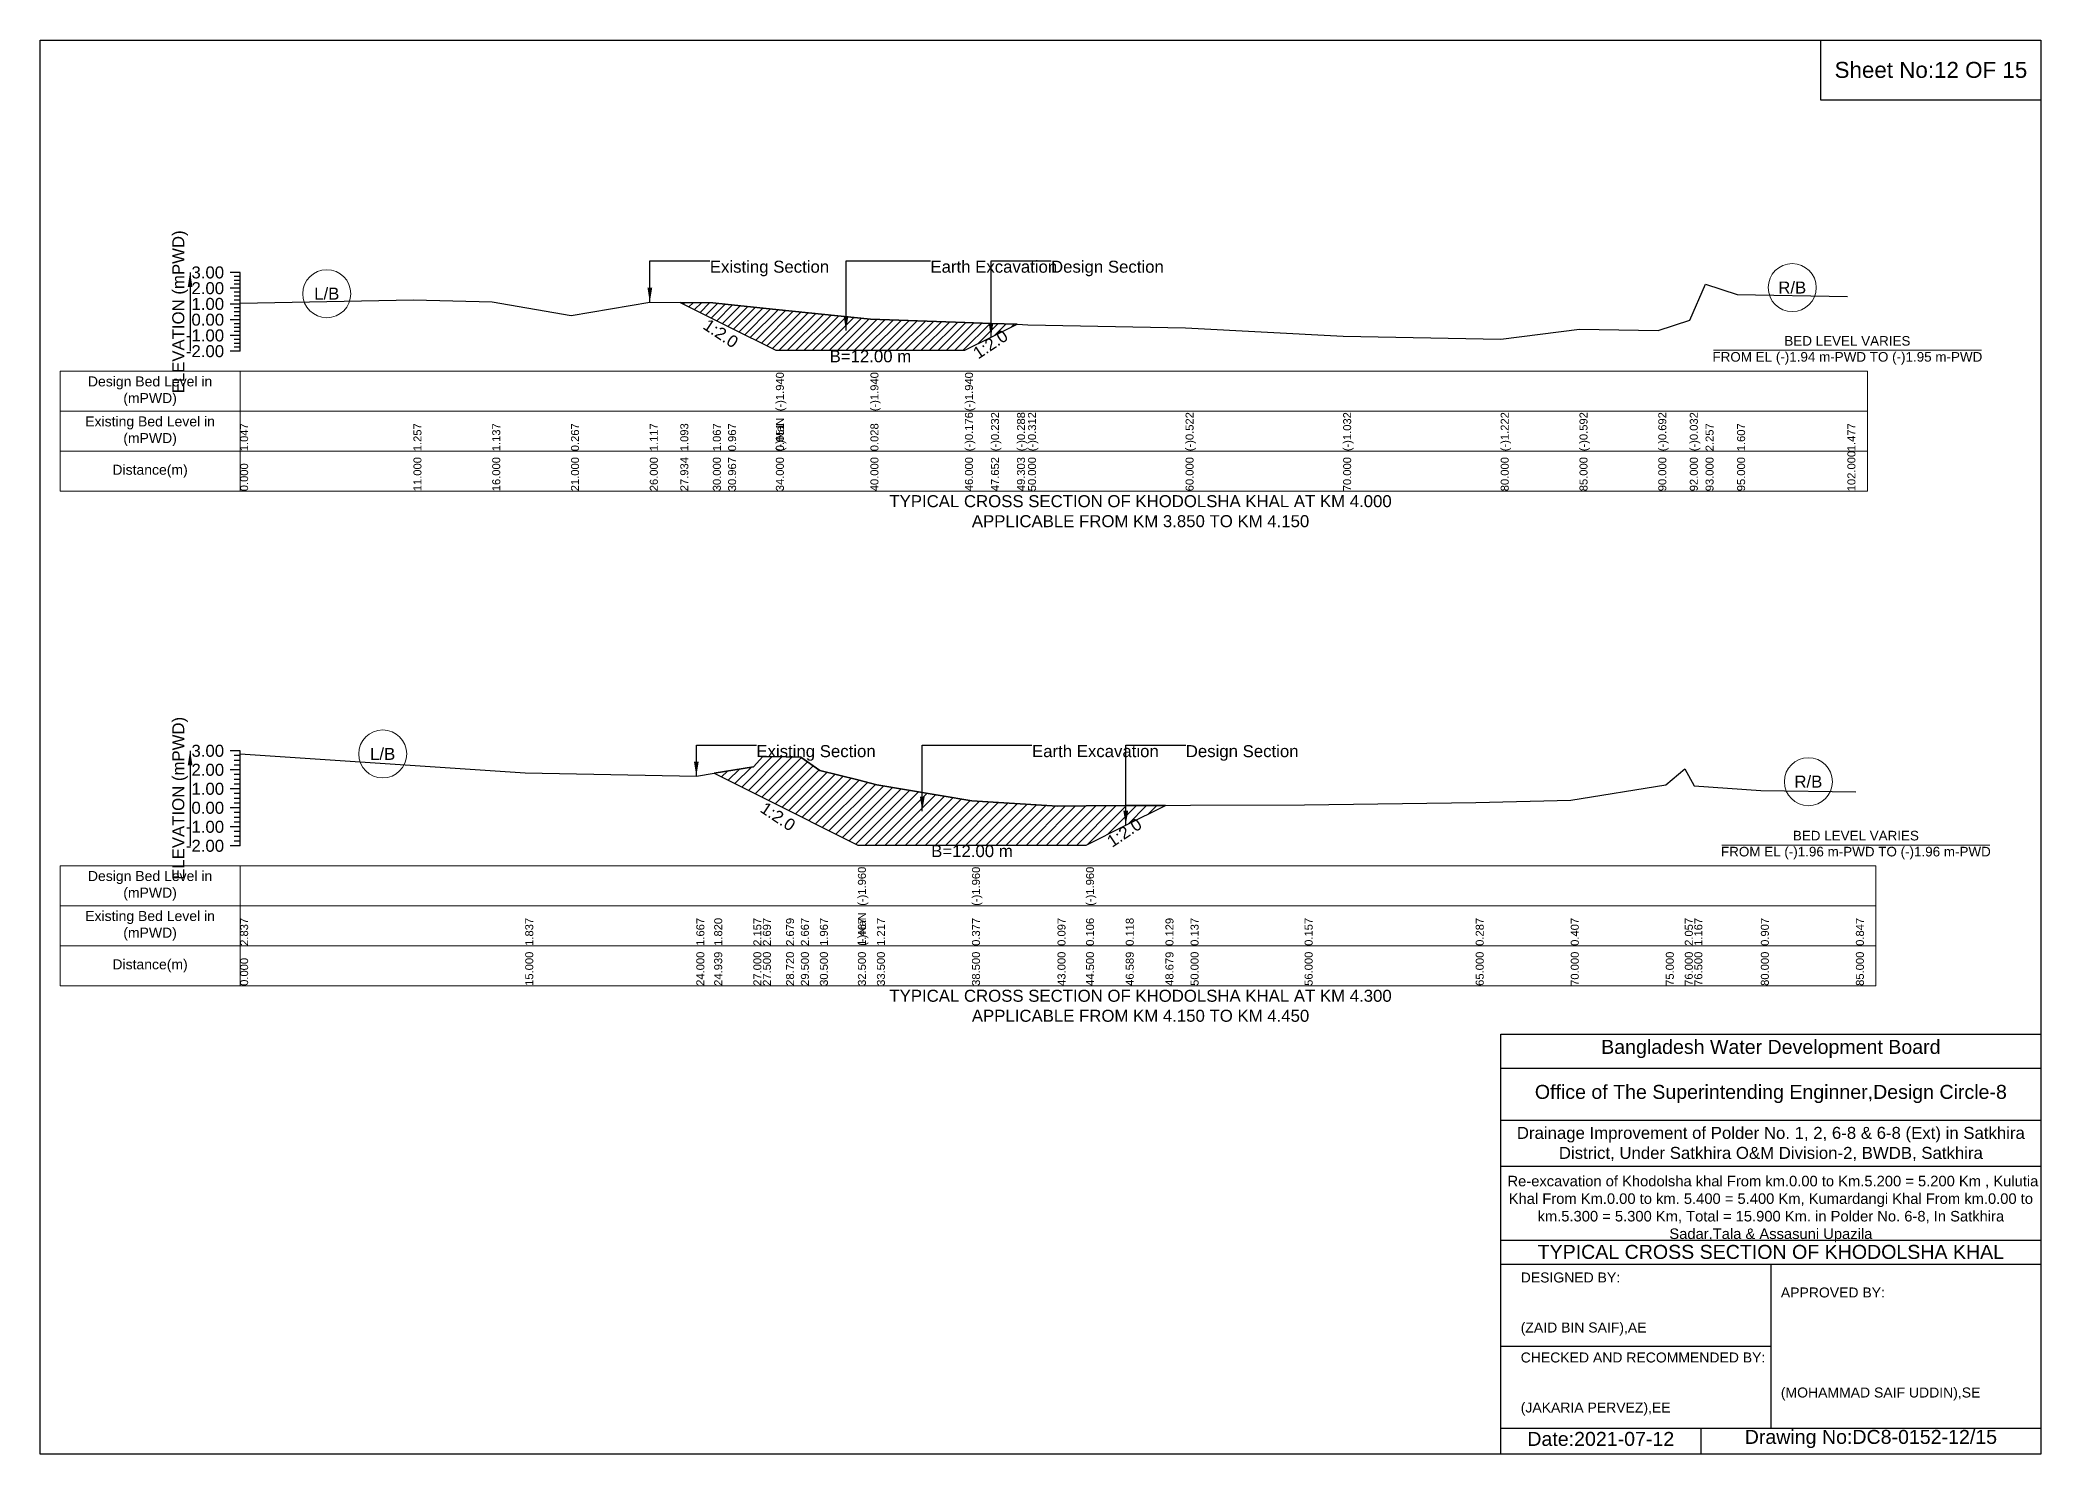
# Model space of a CAD drawing. Header units: inches. Extents: x 91000 to 568000, y -5656 to 0.
# Drawn here: x 210000 to 218000, y -5656 to 0 of the extents above; entities that cross this region are included whole.
import ezdxf

# ---------------------------------------------------------------- set-up
doc = ezdxf.new("R2010")
doc.units = ezdxf.units.IN
doc.header["$LTSCALE"] = 7
doc.header["$MEASUREMENT"] = 0
for name, color, linetype, lineweight in [('Cross section Data Border', 7, 'Continuous', 9), ('Cross Section Labels', 7, 'Continuous', 9), ('Existing_Bed_Level for Xsection', 7, 'Continuous', 25)]:
    doc.layers.add(name, color=color, linetype=linetype, lineweight=lineweight)
doc.styles.get("Standard").update_dxf_attribs({"font": 'arial.ttf'})
doc.dimstyles.get("Standard").update_dxf_attribs({"dimtxt": 0.18, "dimasz": 0.18, "dimexe": 0.18, "dimexo": 0.0625, "dimgap": 0.09, "dimtad": 0, "dimtih": 1, "dimtoh": 1, "dimdec": 4, "dimzin": 0, "dimdsep": 46, "dimtxsty": 'Standard', "dimcen": 0.09, "dimadec": 0, "dimazin": 0, "dimtfac": 1, "dimtdec": 4, "dimtofl": 0, "dimtmove": 0, "dimatfit": 3, "dimfxl": 1, "dimtolj": 1, "dimtzin": 0, "dimarcsym": 0})

msp = doc.modelspace()

# ---------------------------------------------------------------- hatches: boundary and pattern name
at = {"layer": 'Existing_Bed_Level for Xsection'}
h = msp.add_hatch(dxfattribs=at)
h.set_pattern_fill('ANSI31', color=256, scale=189, style=0)
h.paths.add_polyline_path([(212559.9, -1050.2), (212690, -1115.2), (212750.9, -1145.7), (212942, -1241.2), (213320, -1241.2), (213698, -1241.2), (213802.1, -1189.2), (213906.1, -1137.2), (213802.1, -1133.6), (213698, -1130.1), (213320, -1117.2), (212942, -1078), (212750.9, -1058.1), (212690, -1051.8)])
h = msp.add_hatch(dxfattribs=at)
h.set_pattern_fill('ANSI31', color=256, scale=228, style=0)
h.paths.add_polyline_path([(212695.4, -2933), (212852, -3011.3), (212890, -3030.3), (212982.7, -3076.7), (213042, -3106.3), (213118, -3144.3), (213270, -3220.3), (213346, -3220.3), (213726, -3220.3), (214068, -3220.3), (214182, -3220.3), (214340.8, -3140.9), (214499.6, -3061.5), (214340.8, -3062.4), (214182, -3063.3), (214068, -3064), (213726, -3042.7), (213346, -2978.9), (213270, -2959.9), (213118, -2921.9), (213042, -2868.7), (212982.7, -2867.8), (212890, -2866.4), (212852, -2907.4)])

# ---------------------------------------------------------------- linework, layer by layer
for points in [[(210000, 0), (218000, 0), (218000, -5656), (210000, -5656)], [(217120, 0), (218000, 0), (218000, -240), (217120, -240)]]:
    msp.add_lwpolyline(points, close=True)
for points in [[(215840, -5656), (215840, -3976), (218000, -3976)], [(215840, -4112), (218000, -4112)], [(215840, -4320), (218000, -4320)], [(215840, -4504), (218000, -4504)], [(215840, -4800), (218000, -4800)], [(215840, -4896), (218000, -4896)], [(216920, -4896), (216920, -5552)], [(215840, -5224), (216920, -5224)], [(215840, -5552), (218000, -5552)], [(216640, -5552), (216640, -5656)]]:
    msp.add_lwpolyline(points)
at = {"layer": 'Cross section Data Border'}
for points in [[(210080, -1325), (217306, -1325), (217306, -1805), (210080, -1805)], [(210080, -3303.4), (217340, -3303.4), (217340, -3783.4), (210080, -3783.4)]]:
    msp.add_lwpolyline(points, close=True, dxfattribs=at)
for points in [[(210800, -1325), (210800, -1805)], [(210080, -1485), (217306, -1485)], [(210080, -1645), (217306, -1645)], [(210800, -3303.4), (210800, -3783.4)], [(210080, -3463.4), (217340, -3463.4)], [(210080, -3623.4), (217340, -3623.4)]]:
    msp.add_lwpolyline(points, dxfattribs=at)
at = {"layer": 'Cross Section Labels'}
for points in [[(216690.2, -1241.2), (217761.8, -1241.2)], [(216724.2, -3220.3), (217795.8, -3220.3)]]:
    msp.add_lwpolyline(points, dxfattribs=at)
for centre in [(211146.5, -1014.9), (217005.5, -990.4), (211370, -2855.8), (217070, -2966.7)]:
    msp.add_circle(centre, 96, dxfattribs=at)
at = {"layer": 'Existing_Bed_Level for Xsection'}
for points in [[(210800, -930), (210760, -930)], [(210800, -945.8), (210776, -945.8)], [(210800, -1245), (210800, -1182), (210800, -1119), (210800, -1056), (210800, -993), (210800, -930)], [(210800, -993), (210760, -993)], [(210800, -961.5), (210776, -961.5)], [(210800, -977.3), (210776, -977.3)], [(210800, -1008.8), (210776, -1008.8)], [(210800, -1024.5), (210776, -1024.5)], [(210800, -1053.1), (211493, -1039.8), (211808, -1047.4), (212123, -1102.2), (212438, -1048.6), (212559.9, -1050.2), (212690, -1051.8), (212750.9, -1058.1), (212942, -1078), (212942, -1078), (213320, -1117.2), (213320, -1117.2), (213698, -1130.1), (213698, -1130.1), (213802.1, -1133.6), (213906.1, -1137.2), (213950, -1138.7), (214580, -1151.9), (215210, -1184), (215840, -1196), (216155, -1156.3), (216470, -1162.6), (216596, -1121), (216659, -976.8), (216785, -1017.8), (217226, -1026)], [(210800, -1056), (210760, -1056)], [(210800, -1119), (210760, -1119)], [(210800, -1040.3), (210776, -1040.3)], [(210800, -1071.8), (210776, -1071.8)], [(210800, -1087.5), (210776, -1087.5)], [(210800, -1103.3), (210776, -1103.3)], [(210800, -1182), (210760, -1182)], [(210800, -1134.8), (210776, -1134.8)], [(210800, -1150.5), (210776, -1150.5)], [(210800, -1166.3), (210776, -1166.3)], [(210800, -1197.8), (210776, -1197.8)], [(210800, -1245), (210760, -1245)], [(210800, -1213.5), (210776, -1213.5)], [(210800, -1229.3), (210776, -1229.3)], [(210800, -2843.4), (210760, -2843.4)], [(210800, -2862.4), (210776, -2862.4)], [(210800, -3223.4), (210800, -3147.4), (210800, -3071.4), (210800, -2995.4), (210800, -2919.4), (210800, -2843.4)], [(210800, -2855.8), (211940, -2931.8), (212624, -2944.7), (212695.4, -2933), (212852, -2907.4), (212890, -2866.4), (212982.7, -2867.8), (213042, -2868.7), (213118, -2921.9), (213270, -2959.9), (213270, -2959.9), (213346, -2978.9), (213726, -3042.7), (213726, -3042.7), (214068, -3064), (214182, -3063.3), (214182, -3063.3), (214340.8, -3062.4), (214499.6, -3061.5), (214600, -3061), (215056, -3059.4), (215740, -3049.6), (216120, -3040.4), (216500, -2978.9), (216576, -2915), (216614, -2982.7), (216880, -3002.4), (217260, -3007)], [(210800, -2919.4), (210760, -2919.4)], [(210800, -2881.4), (210776, -2881.4)], [(210800, -2900.4), (210776, -2900.4)], [(210800, -2938.4), (210776, -2938.4)], [(210800, -2957.4), (210776, -2957.4)], [(210800, -2995.4), (210760, -2995.4)], [(210800, -2976.4), (210776, -2976.4)], [(210800, -3014.4), (210776, -3014.4)], [(210800, -3033.4), (210776, -3033.4)], [(210800, -3071.4), (210760, -3071.4)], [(210800, -3052.4), (210776, -3052.4)], [(210800, -3090.4), (210776, -3090.4)], [(210800, -3109.4), (210776, -3109.4)], [(210800, -3147.4), (210760, -3147.4)], [(210800, -3128.4), (210776, -3128.4)], [(210800, -3166.4), (210776, -3166.4)], [(210800, -3185.4), (210776, -3185.4)], [(210800, -3223.4), (210760, -3223.4)], [(210800, -3204.4), (210776, -3204.4)]]:
    msp.add_lwpolyline(points, dxfattribs=at)
for points in [[(212559.9, -1050.2), (212559.9, -1050.2), (212690, -1115.2), (212750.9, -1145.7), (212942, -1241.2), (212942, -1241.2), (213320, -1241.2), (213320, -1241.2), (213698, -1241.2), (213698, -1241.2), (213802.1, -1189.2), (213906.1, -1137.2), (213802.1, -1133.6), (213698, -1130.1), (213698, -1130.1), (213320, -1117.2), (213320, -1117.2), (212942, -1078), (212942, -1078), (212750.9, -1058.1), (212690, -1051.8), (212559.9, -1050.2)], [(212695.4, -2933), (212695.4, -2933), (212852, -3011.3), (212890, -3030.3), (212982.7, -3076.7), (213042, -3106.3), (213118, -3144.3), (213270, -3220.3), (213270, -3220.3), (213346, -3220.3), (213726, -3220.3), (213726, -3220.3), (214068, -3220.3), (214182, -3220.3), (214182, -3220.3), (214340.8, -3140.9), (214499.6, -3061.5), (214340.8, -3062.4), (214182, -3063.3), (214182, -3063.3), (214068, -3064), (213726, -3042.7), (213726, -3042.7), (213346, -2978.9), (213270, -2959.9), (213270, -2959.9), (213118, -2921.9), (213042, -2868.7), (212982.7, -2867.8), (212890, -2866.4), (212852, -2907.4), (212695.4, -2933)]]:
    msp.add_lwpolyline(points, close=True, dxfattribs=at)

# ---------------------------------------------------------------- texts
at = {"attachment_point": 5}
for s, insert, char_height in [('Sheet No:12 OF 15', (217560, -120), 64), ('Bangladesh Water Development Board', (216920, -4036), 56), ('Office of The Superintending Enginner,Design Circle-8', (216920, -4216), 56)]:
    msp.add_mtext(s, dxfattribs=dict(at, insert=insert, char_height=char_height))
for s, insert, char_height, width, attachment_point in [('Drainage Improvement of Polder No. 1, 2, 6-8 & 6-8 (Ext) in Satkhira District, Under Satkhira O&M Division-2, BWDB, Satkhira', (216920, -4416), 48, 2240, 5), (' Re-excavation of Khodolsha khal From km.0.00 to Km.5.200 = 5.200 Km , Kulutia Khal From Km.0.00 to km. 5.400 = 5.400 Km, Kumardangi Khal From km.0.00 to km.5.300 = 5.300 Km, Total = 15.900 Km. in Polder No. 6-8, In Satkhira Sadar,Tala & Assasuni Upazila', (216920, -4676), 42.1524, 2160, 5), ('TYPICAL CROSS SECTION OF KHODOLSHA KHAL', (216920, -4848), 56, 2240, 5), ('DESIGNED BY:^J^J^J(ZAID BIN SAIF),AE', (215920, -5056), 40, 1120, 4), ('APPROVED BY:^J^J^J^J^J^J(MOHAMMAD SAIF UDDIN),SE', (216960, -5216), 40, 1120, 4), ('CHECKED AND RECOMMENDED BY:^J^J^J(JAKARIA PERVEZ),EE', (215920, -5376), 40, 1120, 4), ('Date:2021-07-12', (216240, -5596), 56, 1120, 5), ('Drawing No:DC8-0152-12/15', (217320, -5596), 56, 1760, 5)]:
    msp.add_mtext(s, dxfattribs=dict(insert=insert, char_height=char_height, width=width, attachment_point=attachment_point))
at = {"layer": 'Cross section Data Border', "char_height": 40, "width": 640, "attachment_point": 5}
for s, insert in [('Design Bed Level in (mPWD)', (210440, -1405)), ('Existing Bed Level in (mPWD)', (210440, -1565)), ('Distance(m)', (210440, -1725)), ('Design Bed Level in (mPWD)', (210440, -3383.4)), ('Existing Bed Level in (mPWD)', (210440, -3543.4)), ('Distance(m)', (210440, -3703.4))]:
    msp.add_mtext(s, dxfattribs=dict(at, insert=insert))
at = {"layer": 'Cross Section Labels'}
for s, insert, char_height, attachment_point in [('Existing Section', (212678, -882.8), 48, 1), ('Earth Excavation', (213560, -882.8), 48, 1), ('Design Section', (214042.1, -882.8), 48, 1), ('L/B', (211146.5, -1014.9), 48, 5), ('R/B', (217005.5, -990.4), 48, 5), ('BED LEVEL VARIES ^JFROM EL (-)1.94 m-PWD TO (-)1.95 m-PWD', (217226, -1241.2), 38.4, 5), ('B=12.00 m', (213320, -1241.2), 48, 2), ('TYPICAL CROSS SECTION OF KHODOLSHA KHAL AT KM 4.000^JAPPLICABLE FROM KM 3.850 TO KM 4.150', (214400, -1885), 48, 5), ('L/B', (211370, -2855.8), 48, 5), ('Existing Section', (212864, -2820.6), 48, 1), ('Earth Excavation', (213966, -2820.6), 48, 1), ('Design Section', (214580.8, -2820.6), 48, 1), ('R/B', (217070, -2966.7), 48, 5), ('BED LEVEL VARIES ^JFROM EL (-)1.96 m-PWD TO (-)1.96 m-PWD', (217260, -3220.3), 38.4, 5), ('B=12.00 m', (213726, -3220.3), 48, 2), ('TYPICAL CROSS SECTION OF KHODOLSHA KHAL AT KM 4.300^JAPPLICABLE FROM KM 4.150 TO KM 4.450', (214400, -3863.4), 48, 5)]:
    msp.add_mtext(s, dxfattribs=dict(at, insert=insert, char_height=char_height, attachment_point=attachment_point))
at = {"layer": 'Cross Section Labels', "char_height": 48, "attachment_point": 2}
for insert, rotation in [((212735.2, -1153.6), 326.30993), ((213786.3, -1197.1), 33.69007), ((212963.7, -3086.2), 326.30993), ((214321.8, -3150.4), 33.69007)]:
    msp.add_mtext('1:2.0', dxfattribs=dict(at, insert=insert, rotation=rotation))
at = {"layer": 'Existing_Bed_Level for Xsection', "rotation": 90}
for s, insert, char_height, attachment_point in [('ELEVATION (mPWD)', (210560, -1087.5), 48, 5), ('(-)1.940', (212942, -1485), 32, 1), ('(-)1.940', (213320, -1485), 32, 1), ('(-)1.940', (213698, -1485), 32, 1), ('(-)NaN', (212942, -1645), 32, 1), ('(-)0.176', (213698, -1645), 32, 1), ('(-)0.176', (213698, -1645), 32, 1), ('(-)0.176', (213698, -1645), 32, 1), ('(-)0.232', (213802.1, -1645), 32, 1), ('(-)0.288', (213906.1, -1645), 32, 1), ('(-)0.312', (213950, -1645), 32, 1), ('(-)0.522', (214580, -1645), 32, 1), ('(-)1.032', (215210, -1645), 32, 1), ('(-)1.222', (215840, -1645), 32, 1), ('(-)0.592', (216155, -1645), 32, 1), ('(-)0.692', (216470, -1645), 32, 1), ('(-)0.032', (216596, -1645), 32, 1), ('1.047', (210800, -1645), 32, 1), ('1.257', (211493, -1645), 32, 1), ('1.137', (211808, -1645), 32, 1), ('0.267', (212123, -1645), 32, 1), ('1.117', (212438, -1645), 32, 1), ('1.093', (212559.9, -1645), 32, 1), ('1.067', (212690, -1645), 32, 1), ('0.967', (212750.9, -1645), 32, 1), ('0.651', (212942, -1645), 32, 1), ('0.651', (212942, -1645), 32, 1), ('0.028', (213320, -1645), 32, 1), ('0.028', (213320, -1645), 32, 1), ('0.028', (213320, -1645), 32, 1), ('2.257', (216659, -1645), 32, 1), ('1.607', (216785, -1645), 32, 1), ('1.477', (217226, -1645), 32, 1), ('11.000', (211493, -1805), 32, 1), ('16.000', (211808, -1805), 32, 1), ('21.000', (212123, -1805), 32, 1), ('26.000', (212438, -1805), 32, 1), ('27.934', (212559.9, -1805), 32, 1), ('30.000', (212690, -1805), 32, 1), ('30.967', (212750.9, -1805), 32, 1), ('34.000', (212942, -1805), 32, 1), ('34.000', (212942, -1805), 32, 1), ('34.000', (212942, -1805), 32, 1), ('40.000', (213320, -1805), 32, 1), ('40.000', (213320, -1805), 32, 1), ('40.000', (213320, -1805), 32, 1), ('46.000', (213698, -1805), 32, 1), ('46.000', (213698, -1805), 32, 1), ('46.000', (213698, -1805), 32, 1), ('47.652', (213802.1, -1805), 32, 1), ('49.303', (213906.1, -1805), 32, 1), ('50.000', (213950, -1805), 32, 1), ('60.000', (214580, -1805), 32, 1), ('70.000', (215210, -1805), 32, 1), ('80.000', (215840, -1805), 32, 1), ('85.000', (216155, -1805), 32, 1), ('90.000', (216470, -1805), 32, 1), ('92.000', (216596, -1805), 32, 1), ('93.000', (216659, -1805), 32, 1), ('95.000', (216785, -1805), 32, 1), ('102.000', (217226, -1805), 32, 1), ('0.000', (210800, -1805), 32, 1), ('ELEVATION (mPWD)', (210560, -3033.4), 48, 5), ('(-)1.960', (213270, -3463.4), 32, 1), ('(-)1.960', (213726, -3463.4), 32, 1), ('(-)1.960', (214182, -3463.4), 32, 1), ('2.837', (210800, -3623.4), 32, 1), ('1.837', (211940, -3623.4), 32, 1), ('1.667', (212624, -3623.4), 32, 1), ('1.820', (212695.4, -3623.4), 32, 1), ('2.157', (212852, -3623.4), 32, 1), ('2.697', (212890, -3623.4), 32, 1), ('2.679', (212982.7, -3623.4), 32, 1), ('2.667', (213042, -3623.4), 32, 1), ('1.967', (213118, -3623.4), 32, 1), ('(-)NaN', (213270, -3623.4), 32, 1), ('(-)NaN', (213270, -3623.4), 32, 1), ('(-)NaN', (213270, -3623.4), 32, 1), ('1.467', (213270, -3623.4), 32, 1), ('1.467', (213270, -3623.4), 32, 1), ('1.217', (213346, -3623.4), 32, 1), ('1.217', (213346, -3623.4), 32, 1), ('0.377', (213726, -3623.4), 32, 1), ('0.377', (213726, -3623.4), 32, 1), ('0.097', (214068, -3623.4), 32, 1), ('0.106', (214182, -3623.4), 32, 1), ('0.106', (214182, -3623.4), 32, 1), ('0.118', (214340.8, -3623.4), 32, 1), ('0.129', (214499.6, -3623.4), 32, 1), ('0.137', (214600, -3623.4), 32, 1), ('0.157', (215056, -3623.4), 32, 1), ('0.287', (215740, -3623.4), 32, 1), ('0.407', (216120, -3623.4), 32, 1), ('2.057', (216576, -3623.4), 32, 1), ('1.167', (216614, -3623.4), 32, 1), ('0.907', (216880, -3623.4), 32, 1), ('0.847', (217260, -3623.4), 32, 1), ('0.000', (210800, -3783.4), 32, 1), ('15.000', (211940, -3783.4), 32, 1), ('24.000', (212624, -3783.4), 32, 1), ('24.939', (212695.4, -3783.4), 32, 1), ('27.000', (212852, -3783.4), 32, 1), ('27.500', (212890, -3783.4), 32, 1), ('28.720', (212982.7, -3783.4), 32, 1), ('29.500', (213042, -3783.4), 32, 1), ('30.500', (213118, -3783.4), 32, 1), ('32.500', (213270, -3783.4), 32, 1), ('32.500', (213270, -3783.4), 32, 1), ('32.500', (213270, -3783.4), 32, 1), ('33.500', (213346, -3783.4), 32, 1), ('38.500', (213726, -3783.4), 32, 1), ('38.500', (213726, -3783.4), 32, 1), ('38.500', (213726, -3783.4), 32, 1), ('43.000', (214068, -3783.4), 32, 1), ('44.500', (214182, -3783.4), 32, 1), ('44.500', (214182, -3783.4), 32, 1), ('44.500', (214182, -3783.4), 32, 1), ('46.589', (214340.8, -3783.4), 32, 1), ('48.679', (214499.6, -3783.4), 32, 1), ('50.000', (214600, -3783.4), 32, 1), ('56.000', (215056, -3783.4), 32, 1), ('65.000', (215740, -3783.4), 32, 1), ('70.000', (216120, -3783.4), 32, 1), ('75.000', (216500, -3783.4), 32, 1), ('76.000', (216576, -3783.4), 32, 1), ('76.500', (216614, -3783.4), 32, 1), ('80.000', (216880, -3783.4), 32, 1), ('85.000', (217260, -3783.4), 32, 1)]:
    msp.add_mtext(s, dxfattribs=dict(at, insert=insert, char_height=char_height, attachment_point=attachment_point))
at = {"layer": 'Existing_Bed_Level for Xsection', "char_height": 48, "attachment_point": 6}
for s, insert in [('3.00', (210736, -930)), ('2.00', (210736, -993)), ('1.00', (210736, -1056)), ('0.00', (210736, -1119)), ('-1.00', (210736, -1182)), ('-2.00', (210736, -1245)), ('3.00', (210736, -2843.4)), ('2.00', (210736, -2919.4)), ('1.00', (210736, -2995.4)), ('0.00', (210736, -3071.4)), ('-1.00', (210736, -3147.4)), ('-2.00', (210736, -3223.4))]:
    msp.add_mtext(s, dxfattribs=dict(at, insert=insert))

# ---------------------------------------------------------------- leaders
at = {"layer": 'Cross Section Labels', "annotation_type": 0, "has_hookline": 1, "hookline_direction": 0}
for points, text_width in [([(212438, -1048.6), (212438, -882.8), (212677.9, -882.8)], 467.2), ([(213222.4, -1162), (213222.4, -882.8), (213559.9, -882.8)], 497), ([(213802.1, -1189.2), (213802.1, -882.8), (214042, -882.8)], 441.2), ([(212624, -2944.7), (212624, -2820.6), (212863.9, -2820.6)], 467.2), ([(213527.4, -3084.5), (213527.4, -2820.6), (213965.9, -2820.6)], 497), ([(214340.8, -3140.9), (214340.8, -2820.6), (214580.7, -2820.6)], 441.2)]:
    msp.add_leader(points, dimstyle='Standard', override={"dimasz": 57.6}, dxfattribs=dict(at, text_width=text_width))
at = {"layer": 'Existing_Bed_Level for Xsection'}
for points in [[(210600, -930), (210600, -1245)], [(210600, -2843.4), (210600, -3223.4)]]:
    msp.add_leader(points, dimstyle='Standard', override={"dimasz": 57.6}, dxfattribs=at)

doc.saveas('drawing.dxf')
